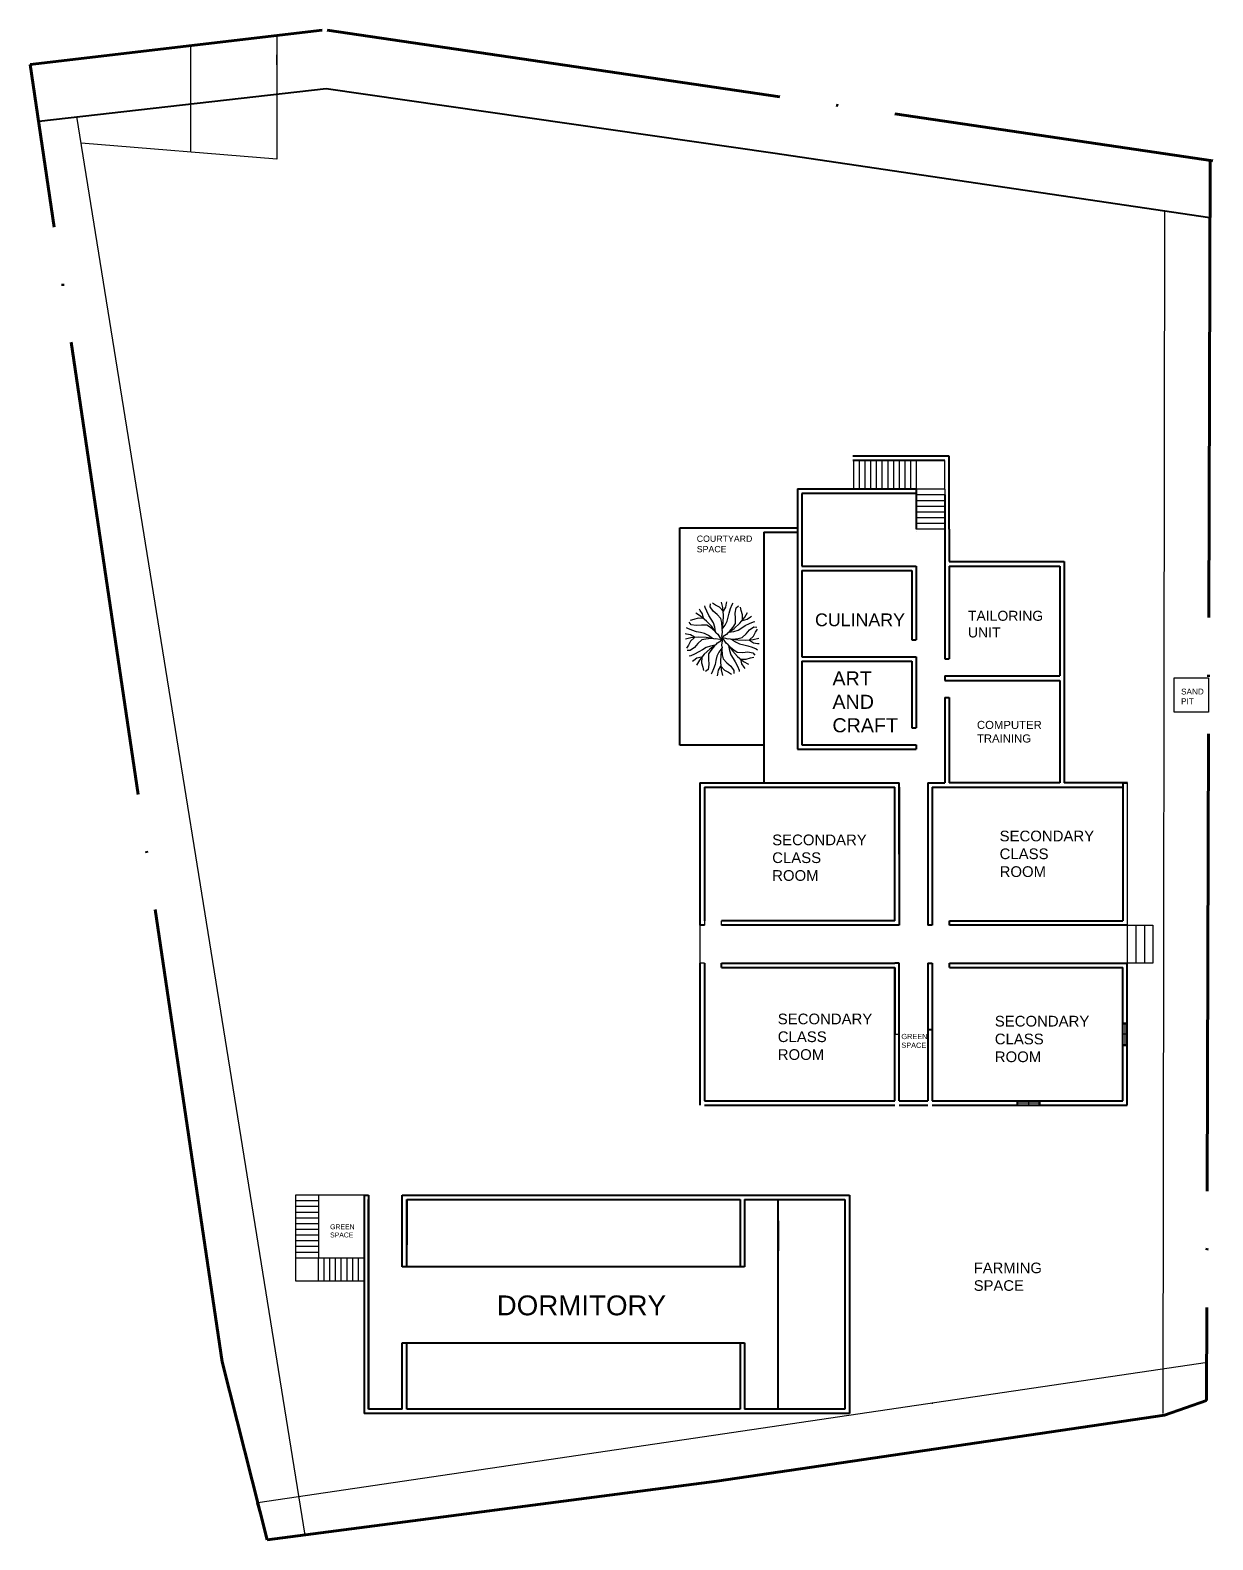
# Model space of a CAD drawing. Header units: metres. Extents: x -62 to 1282, y -193 to 114.
# Drawn here: x 303.5 to 365.5, y 34.8 to 114 of the extents above; entities that cross this region are included whole.
import ezdxf

# ---------------------------------------------------------------- set-up
doc = ezdxf.new("R2010")
doc.units = ezdxf.units.M
doc.header["$MEASUREMENT"] = 0
doc.linetypes.add('ACAD_ISO04W100', pattern=[30, 24, -3, 0, -3])
doc.layers.add('SITE BOUNDARY', color=6, linetype='ACAD_ISO04W100', lineweight=60)
doc.layers.add('WALL', color=2, linetype='Continuous', lineweight=40)
doc.layers.add('STAIR', color=231, linetype='Continuous', plot=False)
doc.layers.add('TEXT', color=141, linetype='Continuous', plot=False)
doc.layers.add('WINDOW', color=10, linetype='Continuous')
doc.styles.get("Standard").update_dxf_attribs({"font": 'arial.ttf'})

# ---------------------------------------------------------------- blocks, each defined once
blk = doc.blocks.new('BRANCHZ', base_point=(0.5, 0.5))
for p, q in [((0.83, 0.567), (0.876, 0.621)), ((0.876, 0.621), (0.934, 0.663)), ((0.934, 0.663), (0.976, 0.659)), ((0.959, 0.588), (0.984, 0.629)), ((0.533, 0.508), (0.5, 0.5)), ((0.584, 0.496), (0.533, 0.508)), ((0.613, 0.5), (0.584, 0.496)), ((0.613, 0.5), (0.717, 0.483)), ((0.629, 0.496), (0.684, 0.458)), ((0.642, 0.496), (0.721, 0.504)), ((0.684, 0.458), (0.738, 0.429)), ((0.717, 0.483), (0.821, 0.479)), ((0.721, 0.504), (0.776, 0.517)), ((0.738, 0.429), (0.796, 0.416)), ((0.776, 0.517), (0.83, 0.567)), ((0.796, 0.416), (0.851, 0.404)), ((0.821, 0.479), (0.926, 0.488)), ((0.876, 0.483), (0.93, 0.533)), ((0.876, 0.479), (0.93, 0.446)), ((0.926, 0.488), (1.001, 0.508)), ((0.93, 0.533), (0.959, 0.588)), ((0.93, 0.446), (0.984, 0.437)), ((0.984, 0.437), (1.005, 0.433)), ((0.851, 0.404), (0.913, 0.383)), ((0.913, 0.383), (0.967, 0.362)), ((0.967, 0.362), (0.984, 0.35))]:
    blk.add_line(p, q)
blk = doc.blocks.new('TREE-16')
at = {"xscale": 120, "yscale": 120, "zscale": 120}
for rotation in [134.9999999999999, 90, 44.99999999999985, 180, 224.9999999999999, 270, 314.9999999999998]:
    blk.add_blockref('BRANCHZ', (0, 0), dxfattribs=dict(at, rotation=rotation))
blk.add_blockref('BRANCHZ', (0, 0), dxfattribs=at)

msp = doc.modelspace()

# ---------------------------------------------------------------- linework, layer by layer
for p, q in [((317.899, 35.033), (305.927, 109.482)), ((316.409, 107.246), (306.15, 108.091)), ((362.93, 41.419), (363.012, 104.539)), ((346.671, 91.439), (346.671, 89.925)), ((347.571, 91.439), (347.571, 89.925)), ((349.971, 91.439), (349.971, 89.925)), ((344.011, 89.945), (344.011, 89.925)), ((349.971, 89.925), (346.671, 89.925)), ((338.622, 74.512), (344.011, 74.512)), ((338.852, 74.512), (344.011, 74.512)), ((348.852, 74.512), (349.082, 74.512)), ((338.622, 67.282), (338.622, 65.282)), ((338.622, 67.052), (338.852, 67.052)), ((339.752, 67.282), (348.852, 67.282)), ((339.752, 67.052), (349.082, 67.052)), ((362.392, 67.052), (362.392, 65.052)), ((338.622, 65.282), (338.622, 65.052)), ((350.812, 65.051), (350.812, 57.822)), ((338.852, 64.822), (338.852, 64.822)), ((338.852, 57.592), (342.852, 57.592)), ((365.259, 44.093), (315.424, 36.728)), ((365.205, 42.094), (365.259, 44.093)), ((365.205, 42.094), (363.323, 41.419)), ((350.812, 41.958), (350.812, 41.924)), ((315.914, 34.788), (315.366, 36.712)), ((315.914, 34.788), (317.899, 35.033))]:
    msp.add_line(p, q)
at = {"layer": 'Defpoints'}
for p, q in [((316.409, 113.74), (316.409, 107.246)), ((311.909, 107.617), (311.909, 113.211)), ((316.409, 112.204), (316.409, 112.733)), ((351.722, 87.825), (351.701, 87.825)), ((363.508, 80.028), (365.308, 80.028)), ((363.508, 78.228), (363.508, 80.028)), ((365.308, 80.028), (365.308, 78.228)), ((365.308, 78.228), (363.508, 78.228)), ((338.852, 67.282), (338.852, 67.052)), ((339.752, 67.052), (339.752, 67.282)), ((338.852, 65.052), (338.622, 65.052)), ((350.812, 65.051), (350.582, 65.051)), ((321.001, 52.874), (318.601, 52.874))]:
    msp.add_line(p, q, dxfattribs=at)
at = {"layer": 'SITE BOUNDARY'}
for p, q in [((303.475, 112.221), (318.8, 114.02)), ((319.062, 114.017), (365.532, 107.166)), ((313.554, 44.127), (303.475, 112.221)), ((365.389, 107.187), (365.205, 42.094)), ((315.914, 34.788), (313.554, 44.127)), ((365.205, 42.094), (362.995, 41.328)), ((362.995, 41.328), (339.503, 37.873)), ((339.503, 37.873), (315.914, 34.788))]:
    msp.add_line(p, q, dxfattribs=at)
at = {"layer": 'STAIR'}
for p, q in [((346.671, 91.439), (346.671, 89.925)), ((346.971, 91.439), (346.971, 89.925)), ((347.271, 91.439), (347.271, 89.925)), ((347.571, 91.439), (347.571, 89.925)), ((347.871, 91.439), (347.871, 89.925)), ((348.171, 91.439), (348.171, 89.925)), ((348.471, 91.439), (348.471, 89.925)), ((348.771, 91.439), (348.771, 89.925)), ((349.071, 91.439), (349.071, 89.925)), ((349.371, 91.439), (349.371, 89.925)), ((349.671, 91.439), (349.671, 89.925)), ((349.971, 91.439), (349.971, 89.925)), ((351.467, 89.929), (351.467, 91.439)), ((351.471, 89.925), (349.971, 89.925)), ((351.471, 89.625), (349.971, 89.625)), ((351.471, 89.925), (351.471, 89.325)), ((351.471, 89.325), (349.971, 89.325)), ((351.471, 89.025), (349.971, 89.025)), ((351.471, 88.725), (349.971, 88.725)), ((351.471, 88.425), (349.971, 88.425)), ((351.471, 88.125), (349.971, 88.125)), ((351.471, 87.825), (349.971, 87.825)), ((361.041, 74.512), (361.042, 65.052)), ((361.042, 67.052), (362.392, 67.052)), ((361.492, 67.052), (361.492, 65.052)), ((361.942, 67.052), (361.942, 65.052)), ((362.392, 67.052), (362.392, 65.052)), ((362.392, 65.052), (361.042, 65.052)), ((318.601, 52.874), (317.401, 52.874)), ((317.401, 52.874), (317.401, 49.574)), ((318.601, 52.574), (317.401, 52.574)), ((318.601, 52.874), (318.601, 49.574)), ((318.601, 52.274), (317.401, 52.274)), ((318.601, 51.974), (317.401, 51.974)), ((318.601, 51.674), (317.401, 51.674)), ((318.601, 51.374), (317.401, 51.374)), ((318.601, 51.074), (317.401, 51.074)), ((318.601, 50.774), (317.401, 50.774)), ((318.601, 50.474), (317.401, 50.474)), ((318.601, 50.174), (317.401, 50.174)), ((318.601, 49.874), (317.401, 49.874)), ((321.001, 49.574), (317.401, 49.574)), ((317.401, 49.574), (317.401, 48.374)), ((318.601, 48.374), (318.601, 49.574)), ((318.901, 48.374), (318.901, 49.574)), ((319.201, 48.374), (319.201, 49.574)), ((319.501, 48.374), (319.501, 49.574)), ((319.801, 48.374), (319.801, 49.574)), ((320.101, 48.374), (320.101, 49.574)), ((320.101, 48.374), (320.101, 49.574)), ((320.401, 48.374), (320.401, 49.574)), ((320.701, 48.374), (320.701, 49.574)), ((317.401, 48.374), (321.001, 48.374))]:
    msp.add_line(p, q, dxfattribs=at)
at = {"layer": 'WALL'}
for p, q in [((303.475, 112.221), (303.921, 109.254)), ((303.921, 109.254), (319.01, 110.964)), ((319.01, 110.964), (342.437, 107.591)), ((342.297, 110.591), (342.297, 110.591)), ((342.297, 107.612), (342.297, 107.591)), ((342.437, 107.591), (365.38, 104.187)), ((365.389, 107.187), (365.389, 104.187)), ((351.702, 91.669), (346.649, 91.669)), ((351.468, 91.439), (346.649, 91.439)), ((351.702, 87.823), (351.702, 91.669)), ((343.743, 89.945), (343.743, 76.282)), ((349.971, 89.925), (343.743, 89.925)), ((343.973, 89.695), (343.973, 85.897)), ((349.971, 89.695), (343.973, 89.695)), ((349.971, 89.925), (349.971, 87.825)), ((351.471, 89.625), (351.471, 87.825)), ((349.972, 88.295), (349.972, 87.825)), ((337.573, 87.897), (343.743, 87.897)), ((337.573, 76.497), (337.573, 87.897)), ((341.973, 87.667), (341.973, 74.512)), ((341.973, 87.667), (343.743, 87.667)), ((351.471, 87.825), (351.471, 81.027)), ((351.701, 87.825), (351.701, 86.127)), ((343.973, 85.897), (349.972, 85.897)), ((343.973, 85.667), (349.742, 85.667)), ((343.973, 85.667), (343.973, 81.127)), ((349.742, 85.667), (349.742, 82.027)), ((349.972, 85.897), (349.972, 82.027)), ((351.701, 86.127), (357.74, 86.127)), ((351.701, 85.897), (357.51, 85.897)), ((351.701, 85.897), (351.701, 81.027)), ((357.51, 85.897), (357.509, 80.127)), ((357.74, 86.127), (357.738, 74.513)), ((349.742, 82.027), (349.972, 82.027)), ((343.973, 81.127), (349.972, 81.127)), ((343.973, 80.897), (349.742, 80.897)), ((343.973, 80.897), (343.973, 76.512)), ((349.742, 80.897), (349.742, 77.412)), ((349.972, 81.127), (349.972, 77.412)), ((351.471, 81.027), (351.701, 81.027)), ((357.509, 81.027), (357.51, 81.027)), ((362.982, 80.897), (362.988, 80.897)), ((351.471, 80.127), (357.51, 80.127)), ((351.471, 80.127), (351.471, 79.897)), ((351.471, 79.897), (357.51, 79.897)), ((357.509, 79.897), (357.508, 74.513)), ((351.471, 78.997), (351.701, 78.997)), ((351.471, 78.997), (351.471, 76.512)), ((351.701, 78.997), (351.701, 76.512)), ((357.509, 78.997), (357.51, 78.997)), ((349.742, 77.412), (349.972, 77.412)), ((341.973, 76.497), (337.573, 76.497)), ((338.622, 76.512), (341.973, 76.512)), ((341.602, 76.497), (341.602, 76.512)), ((343.743, 76.282), (349.972, 76.282)), ((343.973, 76.512), (349.972, 76.512)), ((349.972, 76.512), (349.972, 76.282)), ((351.471, 76.512), (351.471, 74.512)), ((351.701, 76.512), (351.701, 74.512)), ((338.622, 74.512), (338.622, 67.052)), ((338.622, 74.512), (349.082, 74.512)), ((349.082, 70.782), (349.082, 74.512)), ((350.582, 74.512), (350.812, 74.512)), ((350.582, 74.512), (350.582, 67.052)), ((350.582, 74.512), (351.471, 74.512)), ((350.812, 74.512), (351.471, 74.512)), ((357.508, 74.513), (351.701, 74.514)), ((361.058, 74.512), (357.738, 74.513)), ((360.812, 74.512), (360.812, 67.282)), ((360.812, 74.512), (361.058, 74.512)), ((338.852, 74.282), (348.852, 74.282)), ((338.852, 74.282), (338.852, 67.282)), ((348.852, 67.282), (348.852, 74.282)), ((349.082, 74.282), (349.082, 67.282)), ((350.812, 74.282), (350.812, 67.052)), ((350.812, 74.282), (360.812, 74.282)), ((338.852, 67.052), (338.622, 67.052)), ((348.852, 67.282), (339.752, 67.282)), ((349.082, 67.052), (339.752, 67.052)), ((349.082, 67.282), (349.082, 67.052)), ((350.812, 67.052), (350.582, 67.052)), ((350.812, 67.282), (350.812, 67.052)), ((351.712, 67.052), (351.712, 67.282)), ((351.712, 67.282), (360.812, 67.282)), ((361.042, 67.052), (351.712, 67.052)), ((338.622, 65.052), (338.622, 57.592)), ((338.852, 65.052), (338.852, 64.822)), ((339.752, 65.052), (348.852, 65.052)), ((339.752, 64.822), (339.752, 65.052)), ((349.082, 65.052), (348.852, 65.052)), ((349.082, 57.822), (349.082, 65.052)), ((350.579, 65.05), (350.809, 65.05)), ((350.579, 65.05), (350.579, 61.55)), ((350.582, 65.051), (350.582, 57.822)), ((350.809, 65.05), (350.809, 61.55)), ((350.812, 65.051), (350.812, 64.821)), ((351.712, 65.051), (361.042, 65.052)), ((351.712, 64.821), (351.712, 65.051)), ((361.042, 57.592), (361.042, 65.052)), ((338.852, 64.822), (338.852, 57.822)), ((339.752, 64.822), (348.852, 64.822)), ((348.852, 57.822), (348.852, 64.822)), ((348.852, 64.822), (348.852, 61.335)), ((350.812, 64.822), (350.812, 57.822)), ((350.812, 64.821), (350.812, 64.821)), ((351.712, 64.822), (360.812, 64.822)), ((360.812, 57.822), (360.812, 64.822)), ((350.809, 61.55), (350.579, 61.55)), ((338.852, 57.822), (348.852, 57.822)), ((338.852, 57.592), (348.852, 57.592)), ((349.082, 57.822), (350.582, 57.822)), ((349.082, 57.592), (350.582, 57.592)), ((350.812, 57.822), (360.812, 57.822)), ((350.812, 57.592), (361.042, 57.592)), ((362.947, 54.362), (362.947, 54.362)), ((321.001, 52.874), (321.231, 52.874)), ((321.001, 52.874), (321.001, 41.414)), ((321.231, 52.874), (321.231, 41.644)), ((321.231, 41.644), (321.231, 52.644)), ((323.001, 52.874), (346.461, 52.874)), ((323.001, 49.119), (323.001, 52.874)), ((323.231, 52.644), (323.231, 50.274)), ((323.231, 49.119), (323.231, 52.644)), ((323.231, 52.644), (340.731, 52.644)), ((333.731, 52.644), (333.731, 52.644)), ((333.731, 52.644), (333.731, 52.644)), ((333.731, 52.644), (333.731, 52.644)), ((333.731, 52.644), (333.731, 52.644)), ((340.731, 52.874), (342.731, 52.874)), ((340.731, 52.644), (340.731, 49.119)), ((340.961, 52.644), (346.231, 52.644)), ((340.961, 52.644), (340.961, 49.119)), ((342.731, 41.644), (342.731, 52.644)), ((346.231, 52.644), (346.231, 41.644)), ((346.461, 52.874), (346.461, 41.414)), ((342.731, 51.534), (342.731, 49.958)), ((340.961, 49.119), (323.001, 49.119)), ((323.231, 49.119), (323.231, 49.119)), ((323.001, 41.644), (323.001, 45.119)), ((323.001, 45.119), (340.961, 45.119)), ((323.231, 41.644), (323.231, 45.119)), ((340.731, 45.119), (340.731, 41.644)), ((340.961, 45.119), (340.961, 41.644)), ((346.461, 41.414), (321.001, 41.414)), ((323.001, 41.644), (321.231, 41.644)), ((340.731, 41.644), (323.231, 41.644)), ((346.231, 41.644), (340.961, 41.644))]:
    msp.add_line(p, q, dxfattribs=at)
at = {"layer": 'WINDOW'}
for p, q in [((349.971, 88.295), (349.972, 88.295)), ((349.971, 88.245), (349.972, 88.245)), ((349.972, 87.695), (349.971, 87.695)), ((360.812, 60.722), (360.812, 61.922)), ((360.812, 61.922), (361.042, 61.922)), ((360.812, 61.872), (361.042, 61.872)), ((360.927, 60.772), (360.927, 61.872)), ((361.042, 61.922), (361.042, 60.722)), ((348.852, 61.322), (349.082, 61.322)), ((361.042, 61.322), (360.812, 61.322)), ((361.042, 60.722), (361.042, 61.322)), ((361.042, 60.772), (360.812, 60.772)), ((361.042, 60.722), (360.812, 60.722)), ((355.259, 57.591), (355.259, 57.821)), ((355.259, 57.821), (356.459, 57.821)), ((356.459, 57.591), (355.259, 57.591)), ((355.309, 57.591), (355.309, 57.821)), ((356.409, 57.706), (355.309, 57.706)), ((356.459, 57.821), (355.859, 57.821)), ((355.859, 57.821), (355.859, 57.591)), ((356.409, 57.821), (356.409, 57.591)), ((356.459, 57.821), (356.459, 57.591))]:
    msp.add_line(p, q, dxfattribs=at)

# ---------------------------------------------------------------- block references
at = {"color": 0, "xscale": 0.0320120484411144, "yscale": 0.0320120484411144, "zscale": 0.0320120484411144}
msp.add_blockref('TREE-16', (339.779, 82.081), dxfattribs=at)

# ---------------------------------------------------------------- texts
at = {"layer": 'TEXT', "attachment_point": 1}
for s, width, gutter_width, insert, char_height in [('COURTYARD SPACE', 0.23761, 1.648, (338.453, 87.497), 0.3296), ('CULINARY', 0.25395, 3.341, (344.658, 83.407), 0.6682), ('TAILORING UNIT', 0.27421, 2.621, (352.684, 83.547), 0.52416), ('ART AND CRAFT', 0.35447, 3.692, (345.573, 80.37), 0.73832), ('SAND PIT', 0.03746, 1.531, (363.868, 79.461), 0.3062), ('COMPUTER TRAINING', 0.05074, 2.127, (353.156, 77.769), 0.42542), ('SECONDARY CLASS ROOM', 0.24887, 2.803, (342.411, 71.804), 0.56065), ('SECONDARY CLASS ROOM', 0.24887, 2.803, (354.345, 72.008), 0.56065), ('SECONDARY CLASS ROOM', 0.24887, 2.803, (342.703, 62.406), 0.56065), ('SECONDARY CLASS ROOM', 0.24887, 2.803, (354.092, 62.289), 0.56065), ('GREEN SPACE', 0.12008, 1.379, (349.189, 61.342), 0.27579), ('GREEN SPACE', 0.38616, 1.29, (319.212, 51.346), 0.25804), ('FARMING SPACE', 0.0644, 2.777, (352.987, 49.337), 0.55538), ('DORMITORY', 0.50613, 5.207, (327.953, 47.613), 1.0413)]:
    msp.add_mtext_dynamic_manual_height_columns(s, width=width, gutter_width=gutter_width, heights=[0], dxfattribs=dict(at, insert=insert, char_height=char_height))

doc.saveas('drawing.dxf')
